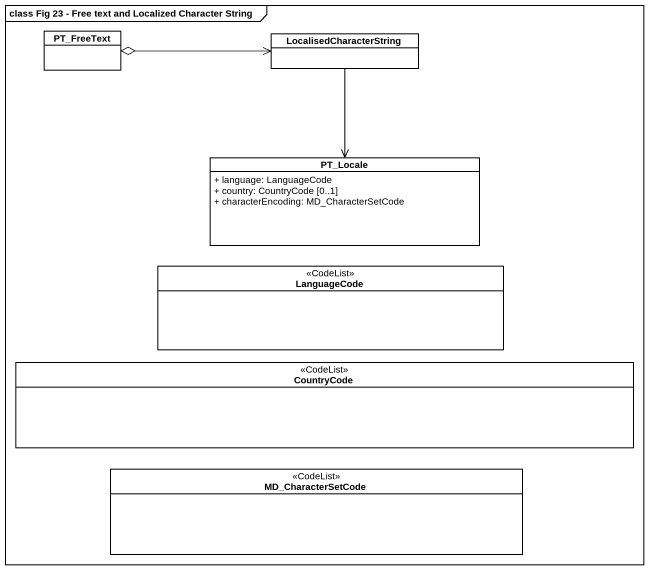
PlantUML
@startuml
mainframe class Fig 23 - Free text and Localized Character String
hide circle
hide empty members
skinparam classAttributeIconSize 0
class PT_FreeText #FFFFFF
class LocalisedCharacterString #FFFFFF
class PT_Locale #FFFFFF {
  + language: LanguageCode
  + country: CountryCode [0..1]
  + characterEncoding: MD_CharacterSetCode
}
class LanguageCode <<CodeList>> #FFFFFF
class CountryCode <<CodeList>> #FFFFFF
class MD_CharacterSetCode <<CodeList>> #FFFFFF
PT_FreeText o-right-> LocalisedCharacterString
LocalisedCharacterString --> PT_Locale
@enduml
